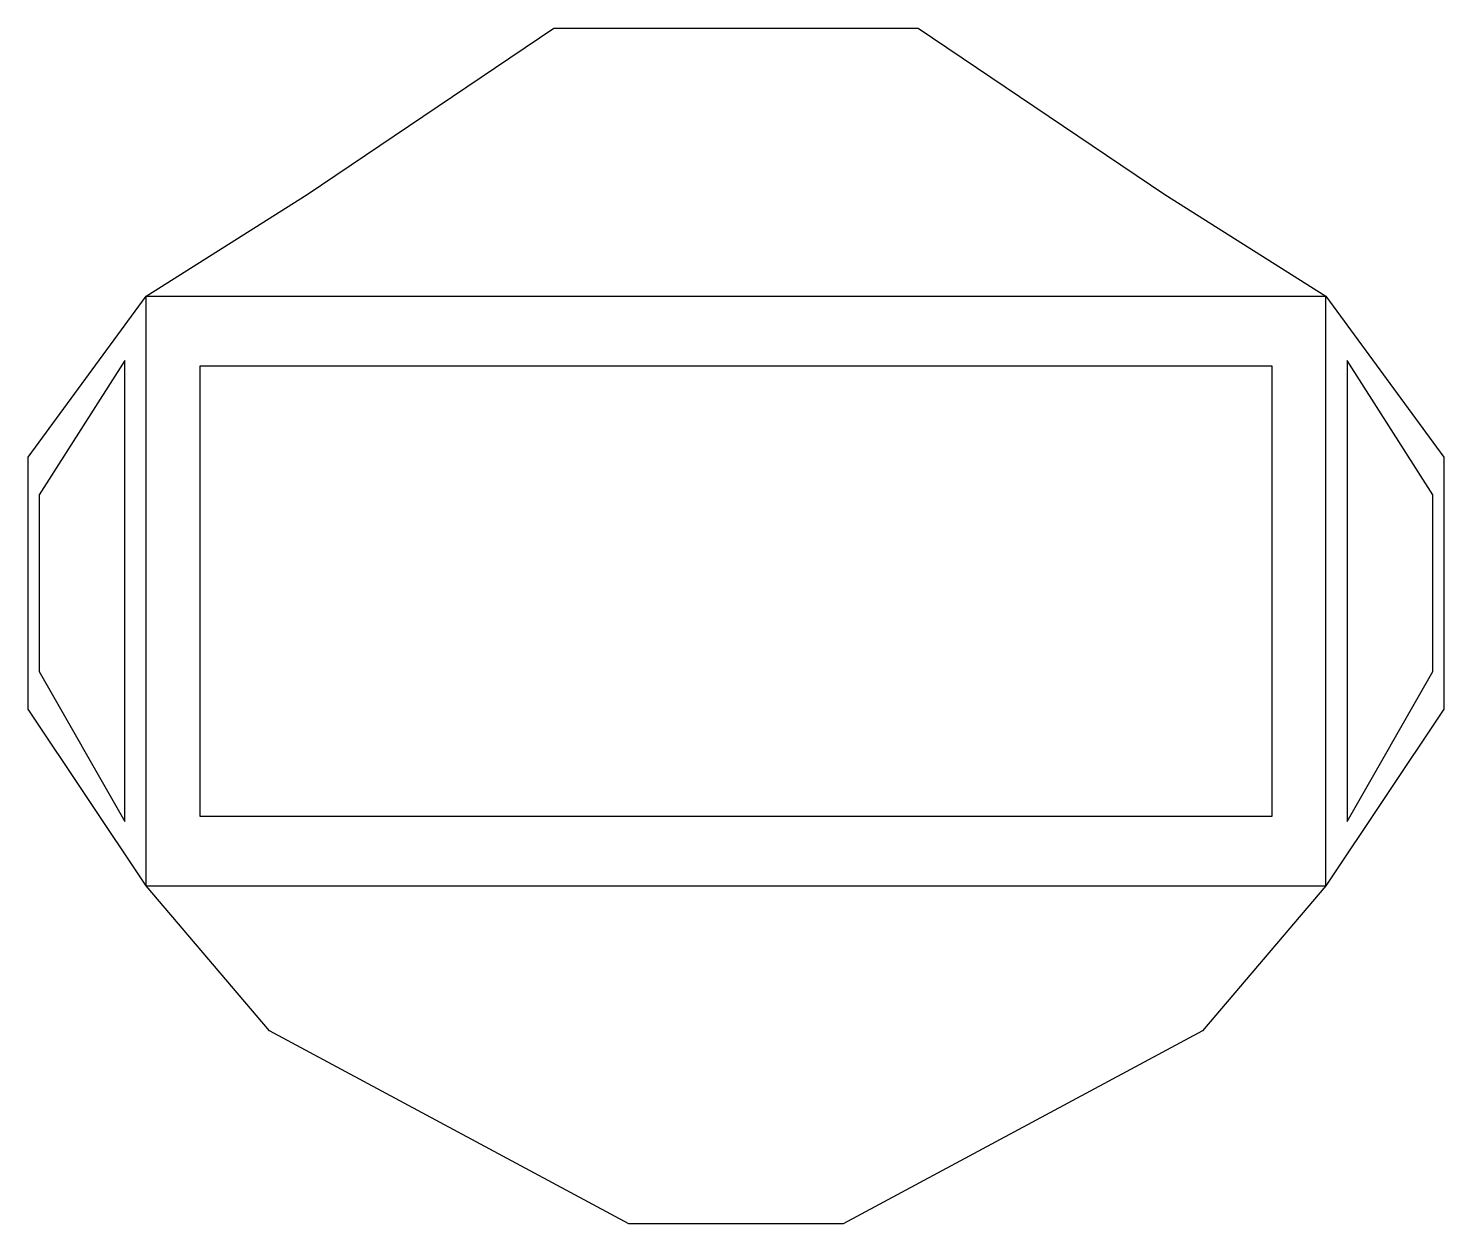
# Model space of a CAD drawing. Header units: millimetres. Extents: x 26 to 290, y 48 to 271.
import ezdxf

# ---------------------------------------------------------------- set-up
doc = ezdxf.new("R2010")
doc.units = ezdxf.units.MM
for name, color, linetype in [('CREASE', 5, 'Continuous'), ('CUT', 1, 'Continuous'), ('GLUE', 8, 'Continuous'), ('SAFE', 3, 'Continuous')]:
    doc.layers.add(name, color=color, linetype=linetype)

msp = doc.modelspace()

# ---------------------------------------------------------------- linework, layer by layer
at = {"layer": 'CREASE'}
for points in [[(48, 221), (268, 221)], [(48, 111), (48, 221)], [(268, 111), (268, 221)], [(48, 111), (268, 111)]]:
    msp.add_lwpolyline(points, dxfattribs=at)
at = {"layer": 'CUT'}
msp.add_lwpolyline([(245, 84), (178, 48), (138, 48), (71, 84), (48, 111), (26, 144), (26, 191), (48, 221), (78, 240), (124, 271), (192, 271), (238, 240), (268, 221), (290, 191), (290, 144), (268, 111), (245, 84)], close=True, dxfattribs=at)
at = {"layer": 'GLUE'}
for points in [[(28, 151), (44, 123), (44, 209), (28, 184), (28, 151)], [(272, 123), (288, 151), (288, 184), (272, 209), (272, 123)]]:
    msp.add_lwpolyline(points, close=True, dxfattribs=at)
at = {"layer": 'SAFE'}
msp.add_lwpolyline([(258, 124), (258, 208), (58, 208), (58, 124), (258, 124)], close=True, dxfattribs=at)

doc.saveas('drawing.dxf')
